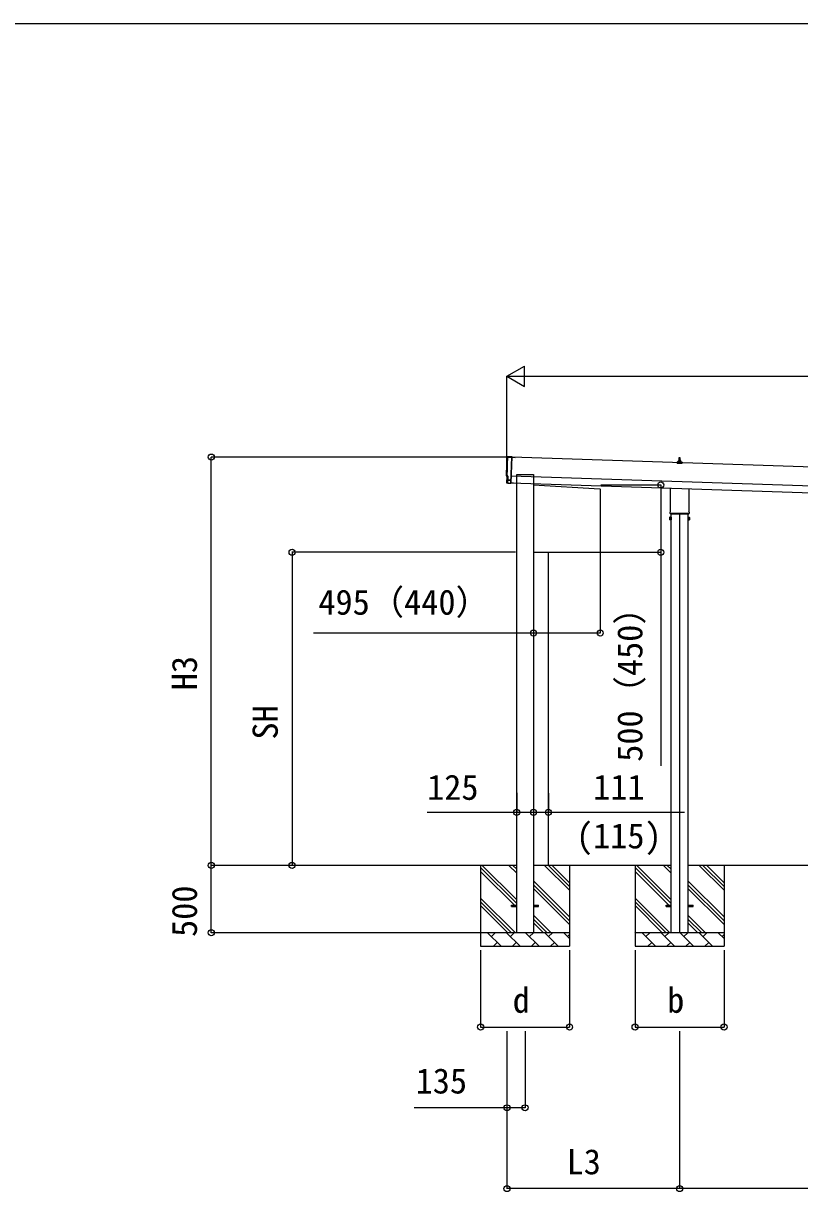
# Model space of a CAD drawing. Units: millimetres, scale not verified. Extents: x -13125 to 13125, y -19494 to 19412.
# Drawn here: x -987 to 4776, y 10081 to 18756 of the extents above; entities that cross this region are included whole.
import ezdxf
from ezdxf.enums import TextEntityAlignment as Align

# ---------------------------------------------------------------- set-up
doc = ezdxf.new("R2010")
doc.units = ezdxf.units.MM
doc.header["$LTSCALE"] = 70
for name, color, linetype in [('0-3_YKK_12', 2, 'Continuous'), ('0-4_YKK_13', 4, 'Continuous'), ('0-5_YKK_A1', 4, 'Continuous'), ('0-6_YKK_D', 6, 'Continuous'), ('0-7_YKK_ZWAK', 7, 'Continuous')]:
    doc.layers.add(name, color=color, linetype=linetype)
doc.styles.add('ＭＳ ゴシック', font='')
doc.styles.get('ＭＳ ゴシック').set_extended_font_data('MS Gothic')

msp = doc.modelspace()

# ---------------------------------------------------------------- linework, layer by layer
at = {"layer": '0-3_YKK_12'}
msp.add_line((3884.89, 15119.34), (3884.89, 12003.34), dxfattribs=at)
at = {"layer": '0-4_YKK_13'}
for p, q in [((3879.62, 15528.83), (3878.89, 15505.3)), ((3889.16, 15529.8), (3880.61, 15529.8)), ((3890.89, 15505.3), (3890.16, 15528.83)), ((3866.64, 15489.8), (3866.64, 15497.52)), ((3866.64, 15489.8), (3903.14, 15489.8)), ((3902.76, 15498.3), (3867.02, 15498.3)), ((3867.4, 15498.49), (3874.12, 15500.12)), ((3895.27, 15500.3), (3874.51, 15500.3)), ((3874.89, 15501.09), (3874.89, 15505.3)), ((3893.89, 15505.3), (3875.89, 15505.3)), ((3894.89, 15501.09), (3894.89, 15505.3)), ((3902.37, 15498.49), (3895.65, 15500.12)), ((3903.14, 15489.8), (3903.14, 15497.52)), ((2612.53, 15341.16), (2605.63, 15341.75)), ((2632.19, 15341.5), (2632.15, 15340.5)), ((3816.64, 15129.21), (3816.64, 15304.91)), ((3953.14, 15300.37), (3953.14, 15129.21)), ((3814.64, 15117.34), (3814.64, 15125.34)), ((3816.34, 15113.94), (3816.33, 15113.94)), ((3816.43, 15128.81), (3816.43, 15128.81)), ((3816.64, 15129.21), (3816.64, 15129.21)), ((3816.79, 15113.84), (3816.64, 15113.84)), ((3816.79, 15113.84), (3952.98, 15113.84)), ((3953.13, 15113.84), (3952.98, 15113.84)), ((3953.14, 15129.21), (3953.14, 15129.21)), ((3953.35, 15128.81), (3953.35, 15128.81)), ((3955.14, 15125.34), (3955.14, 15117.34)), ((2638, 12207.84), (2675.5, 12207.84)), ((2638, 12198.84), (2638, 12207.84)), ((2638, 12198.84), (2675.5, 12198.84)), ((2800.5, 12207.84), (2838, 12207.84)), ((2800.5, 12198.84), (2838, 12198.84)), ((2838, 12198.84), (2838, 12207.84)), ((3784.89, 12207.84), (3822.39, 12207.84)), ((3784.89, 12198.84), (3784.89, 12207.84)), ((3784.89, 12198.84), (3822.39, 12198.84)), ((3947.39, 12207.84), (3984.89, 12207.84)), ((3947.39, 12198.84), (3984.89, 12198.84)), ((3984.89, 12198.84), (3984.89, 12207.84))]:
    msp.add_line(p, q, dxfattribs=at)
for points in [[(2607.17, 15538.65), (2638.78, 15539.25), (2632.19, 15341.5)], [(2602.89, 15344.83), (2604.46, 15391.84), (2603.86, 15391.86)], [(2613.28, 15341.4), (2613.97, 15342.01), (2632.15, 15340.5)], [(3816.45, 15113.88), (3816.39, 15113.9), (3816.34, 15113.94)], [(3816.62, 15113.84), (3816.46, 15113.87), (3816.45, 15113.88)], [(3816.64, 15113.84), (3816.64, 15113.84), (3816.62, 15113.84)], [(3953.15, 15113.84), (3953.14, 15113.84), (3953.13, 15113.84)], [(3953.33, 15113.88), (3953.17, 15113.84), (3953.15, 15113.84)], [(3953.44, 15113.94), (3953.44, 15113.94), (3953.33, 15113.88)]]:
    msp.add_lwpolyline(points, dxfattribs=at)
for centre, radius, start, end in [((3880.61, 15528.8), 1, 90, 178.60509), ((3889.16, 15528.8), 1, 1.39491, 90), ((3867.64, 15497.52), 1, 103.62699, 180), ((3873.89, 15501.09), 1, 283.62699, 0), ((3878.97, 15504.67), 4.13, 90, 171.17633), ((3875.89, 15504.3), 1, 90, 180), ((3888.22, 15505.3), 4.83, 133.60282, 180), ((3881.56, 15505.3), 4.83, 0, 46.39718), ((3890.8, 15504.67), 4.13, 8.82367, 90), ((3893.89, 15504.3), 1, 0, 90), ((3895.89, 15501.09), 1, 180, 256.37301), ((3902.14, 15497.52), 1, 0, 76.37301), ((3818.89, 15125.34), 4.25, 125.37642, 180), ((3818.89, 15117.34), 4.25, 180, 233.11111), ((3816.14, 15129.21), 0.5, 305.4215, 359.94948), ((3953.64, 15129.21), 0.5, 180.04981, 234.57921), ((3950.89, 15125.34), 4.25, 0, 54.62358), ((3950.89, 15117.34), 4.25, 306.88889, 0)]:
    msp.add_arc(centre, radius, start, end, dxfattribs=at)
for centre, major_axis, ratio, start_param, end_param in [((-2158.34, 15624.04), (4760.73, -158.69), 0.99863, 6.2686928, 6.2979817), ((2607.22, 15535.65), (-3, 0.1), 0.99863, 4.7647489, 6.2979817), ((2604, 15396.25), (-4.4, 0.15), 0.99863, 6.2686928, 7.8539816), ((2605.89, 15344.74), (-2.25, -2), 0.9974, 5.5252311, 7.0411395), ((2612.62, 15342.15), (-0.75, -0.666), 0.9974, 0.7579542, 1.5707963)]:
    msp.add_ellipse(centre, major_axis=major_axis, ratio=ratio, start_param=start_param, end_param=end_param, dxfattribs=at)
at = {"layer": '0-5_YKK_A1'}
for p, q in [((2608.62, 15535.16), (2627.15, 15534.54)), ((2664.23, 15531.61), (2609.57, 15533.43)), ((2628.06, 15534.51), (2656.13, 15533.58)), ((2657.05, 15533.55), (2664.29, 15533.31)), ((2664.58, 15533), (2664.54, 15531.9)), ((2603.97, 15395.04), (2599.66, 15395.04)), ((2607.46, 15395.12), (2603.97, 15395.24)), ((2605.04, 15396.9), (2607.52, 15396.82)), ((2606.32, 15345.63), (2607.95, 15394.6)), ((2608.6, 15363.07), (2608.07, 15347.07)), ((2609.65, 15394.55), (2608.67, 15365.06)), ((2619.45, 15363.01), (2608.91, 15363.36)), ((2608.96, 15364.75), (2616.53, 15364.5)), ((2616.74, 15364.58), (2616.87, 15364.7)), ((2617.09, 15364.78), (2622.84, 15364.59)), ((2626.2, 15362.78), (2620.36, 15362.97)), ((2623.04, 15364.5), (2623.16, 15364.37)), ((2623.37, 15364.28), (2626.25, 15364.18)), ((2606.3, 15344.93), (2603, 15344.93)), ((2610.8, 15344.98), (2606.8, 15345.12)), ((2608.36, 15346.76), (2610.86, 15346.68)), ((2611.34, 15346.17), (2611.32, 15345.47)), ((2800.5, 15328.34), (3294.09, 15298.43)), ((3295.5, 15296.93), (3295.5, 14829.84)), ((3810.89, 15087.84), (3811.65, 15089.16)), ((3810.89, 15087.84), (3810.89, 15070.84)), ((3810.89, 15070.84), (3811.65, 15069.53)), ((3817.89, 15084.25), (3811.65, 15084.25)), ((3817.89, 15074.43), (3811.65, 15074.43)), ((3817.89, 15069.53), (3811.65, 15069.53)), ((3820.39, 15070.14), (3817.89, 15070.14)), ((3949.39, 15070.14), (3951.89, 15070.14)), ((3951.89, 15084.25), (3958.13, 15084.25)), ((3951.89, 15074.43), (3958.13, 15074.43)), ((3951.89, 15069.53), (3958.13, 15069.53)), ((3958.89, 15087.84), (3958.13, 15089.16)), ((3958.89, 15070.84), (3958.13, 15069.53)), ((3958.89, 15087.84), (3958.89, 15070.84)), ((2800.5, 14828.34), (3294, 14828.34)), ((2911.5, 12503.34), (2911.5, 14827.54)), ((2675.5, 12503.34), (2353.99, 12503.34)), ((2408, 12503.34), (2408, 11903.34)), ((2675.5, 12248.24), (2420.4, 12503.34)), ((2675.5, 12446.23), (2618.39, 12503.34)), ((2675.5, 12474.52), (2646.68, 12503.34)), ((3822.39, 12503.34), (2800.5, 12503.34)), ((3068, 12318.29), (2882.95, 12503.34)), ((3068, 12346.57), (2911.23, 12503.34)), ((3068, 12374.86), (2939.52, 12503.34)), ((3068, 12503.34), (3068, 11903.34)), ((3554.89, 12503.34), (3554.89, 11903.34)), ((3822.39, 12248.24), (3567.29, 12503.34)), ((3822.39, 12446.23), (3765.28, 12503.34)), ((3822.39, 12474.52), (3793.56, 12503.34)), ((7222.39, 12503.34), (3947.39, 12503.34)), ((4214.89, 12318.29), (4029.84, 12503.34)), ((4214.89, 12346.57), (4058.12, 12503.34)), ((4214.89, 12374.86), (4086.41, 12503.34)), ((4214.89, 12503.34), (4214.89, 11903.34)), ((2675.5, 12219.96), (2408, 12487.46)), ((2675.5, 12191.67), (2408, 12459.17)), ((3822.39, 12219.96), (3554.89, 12487.46)), ((3822.39, 12191.67), (3554.89, 12459.17)), ((3068, 12120.3), (2800.5, 12387.8)), ((3068, 12092.02), (2800.5, 12359.52)), ((3068, 12063.73), (2800.5, 12331.23)), ((4214.89, 12120.3), (3947.39, 12387.8)), ((4214.89, 12092.02), (3947.39, 12359.52)), ((4214.89, 12063.73), (3947.39, 12331.23)), ((2665.84, 12003.34), (2408, 12261.18)), ((2637.56, 12003.34), (2408, 12232.9)), ((3812.73, 12003.34), (3554.89, 12261.18)), ((3784.45, 12003.34), (3554.89, 12232.9)), ((2609.27, 12003.34), (2408, 12204.61)), ((3756.16, 12003.34), (3554.89, 12204.61)), ((2930.4, 12003.34), (2800.5, 12133.24)), ((2902.12, 12003.34), (2800.5, 12104.96)), ((2873.83, 12003.34), (2800.5, 12076.67)), ((4077.29, 12003.34), (3947.39, 12133.24)), ((4049.01, 12003.34), (3947.39, 12104.96)), ((4020.72, 12003.34), (3947.39, 12076.67)), ((2411.28, 12003.34), (2408, 12006.62)), ((3068, 12003.34), (2408, 12003.34)), ((2559.42, 11903.34), (2459.42, 12003.34)), ((2487.97, 11974.79), (2516.53, 12003.34)), ((2700.84, 11903.34), (2600.84, 12003.34)), ((2629.4, 11974.79), (2657.95, 12003.34)), ((2842.26, 11903.34), (2742.26, 12003.34)), ((2770.82, 11974.79), (2799.37, 12003.34)), ((2983.69, 11903.34), (2883.69, 12003.34)), ((2912.24, 11974.79), (2940.79, 12003.34)), ((3068, 11960.45), (3025.11, 12003.34)), ((3053.66, 11974.79), (3068, 11989.13)), ((3558.17, 12003.34), (3554.89, 12006.62)), ((4214.89, 12003.34), (3554.89, 12003.34)), ((3706.31, 11903.34), (3606.31, 12003.34)), ((3634.86, 11974.79), (3663.42, 12003.34)), ((3847.73, 11903.34), (3747.73, 12003.34)), ((3776.29, 11974.79), (3804.84, 12003.34)), ((3989.15, 11903.34), (3889.15, 12003.34)), ((3917.71, 11974.79), (3946.26, 12003.34)), ((4130.57, 11903.34), (4030.57, 12003.34)), ((4059.13, 11974.79), (4087.68, 12003.34)), ((4214.89, 11960.45), (4172, 12003.34)), ((4200.55, 11974.79), (4214.89, 11989.13)), ((2408, 11903.34), (3068, 11903.34)), ((2530.87, 11931.89), (2502.31, 11903.34)), ((2672.29, 11931.89), (2643.74, 11903.34)), ((2813.71, 11931.89), (2785.16, 11903.34)), ((2955.13, 11931.89), (2926.58, 11903.34)), ((3554.89, 11903.34), (4214.89, 11903.34)), ((3677.76, 11931.89), (3649.2, 11903.34)), ((3819.18, 11931.89), (3790.62, 11903.34)), ((3960.6, 11931.89), (3932.05, 11903.34)), ((4102.02, 11931.89), (4073.47, 11903.34))]:
    msp.add_line(p, q, dxfattribs=at)
for points in [[(8533.35, 15338.25), (2638.61, 15534.16), (2636.61, 15534.23), (2630.3, 15344.33), (2652.78, 15343.59)], [(8528.7, 15198.33), (2633.96, 15394.24), (2631.96, 15394.31)], [(2632.3, 15344.27), (8527.04, 15148.35), (8533.35, 15338.25)], [(3817.89, 15069.53), (3817.89, 15089.16), (3811.65, 15089.16)], [(3817.89, 15070.14), (3817.89, 15088.54), (3820.39, 15088.54)], [(3951.89, 15070.14), (3951.89, 15088.54), (3949.39, 15088.54)], [(3951.89, 15069.53), (3951.89, 15089.16), (3958.13, 15089.16)]]:
    msp.add_lwpolyline(points, dxfattribs=at)
for points in [[(2800.5, 12003.34), (2675.5, 12003.34), (2675.5, 15405.34), (2800.5, 15405.34)], [(3947.39, 12003.34), (3822.39, 12003.34), (3822.39, 15119.34), (3947.39, 15119.34)], [(3820.39, 15068.84), (3820.39, 15089.84), (3822.39, 15089.84), (3822.39, 15068.84)], [(3949.39, 15068.84), (3949.39, 15089.84), (3947.39, 15089.84), (3947.39, 15068.84)]]:
    msp.add_lwpolyline(points, close=True, dxfattribs=at)
for centre, radius, start, end in [((-2151.83, 15623.34), 4760.25, 357.2661, 358.92682), ((-2151.83, 15623.34), 4761.95, 357.27831, 358.91461), ((2608.58, 15534.16), 1, 88.09646, 178.92682), ((2609.56, 15533.13), 0.3, 88.09646, 178.91461), ((2627.14, 15534.34), 0.2, 21.67464, 88.09646), ((2627.61, 15534.53), 0.3, 201.67464, 334.51828), ((2628.06, 15534.31), 0.2, 88.09646, 154.51828), ((2656.13, 15533.38), 0.2, 21.67464, 88.09646), ((2656.59, 15533.57), 0.3, 201.67464, 334.51828), ((2657.04, 15533.35), 0.2, 88.09646, 154.51828), ((2664.24, 15531.91), 0.3, 268.09646, 358.09646), ((2664.28, 15533.01), 0.3, 358.09646, 88.09646), ((2604, 15396.24), 1, 177.2661, 268.09646), ((2605.05, 15397.2), 0.3, 177.27831, 268.09646), ((2607.45, 15394.62), 0.5, 358.09646, 88.09646), ((2607.45, 15394.62), 2.2, 358.09646, 88.09646), ((2608.9, 15363.06), 0.3, 88.09646, 178.09646), ((2608.97, 15365.05), 0.3, 178.09646, 268.09646), ((2616.54, 15364.8), 0.3, 268.09646, 313.09646), ((2617.08, 15364.48), 0.3, 88.09646, 133.09646), ((2619.45, 15363.21), 0.2, 268.09646, 334.51828), ((2619.9, 15362.99), 0.3, 21.67464, 154.51828), ((2620.37, 15363.17), 0.2, 201.67464, 268.09646), ((2622.83, 15364.29), 0.3, 43.09646, 88.09646), ((2623.38, 15364.58), 0.3, 223.09646, 268.09646), ((2626.22, 15363.48), 0.7, 268.09646, 88.09646), ((2606.82, 15345.61), 0.5, 178.09646, 268.09646), ((2608.37, 15347.06), 0.3, 178.09646, 268.09646), ((2610.82, 15345.48), 0.5, 268.09646, 358.09646), ((2610.84, 15346.18), 0.5, 358.09646, 88.09646), ((3294, 15296.93), 1.5, 0, 86.53177), ((3815.23, 15086.7), 4.34, 145.61575, 214.38425), ((3827.13, 15079.34), 16.24, 162.41205, 197.58795), ((3815.23, 15071.98), 4.34, 145.61575, 214.38425), ((3954.54, 15086.7), 4.34, 325.61575, 34.38425), ((3942.65, 15079.34), 16.24, 342.41205, 17.58795), ((3954.54, 15071.98), 4.34, 325.61575, 34.38425), ((3294, 14829.84), 1.5, 270, 0)]:
    msp.add_arc(centre, radius, start, end, dxfattribs=at)
at = {"layer": '0-6_YKK_D'}
for p, q in [((2603, 16134.99), (2732.9, 16209.99)), ((2603, 15397.28), (2603, 16135.99)), ((2732.9, 16059.99), (2732.9, 16209.99)), ((2603, 16134.99), (2732.9, 16059.99)), ((2603, 16134.99), (2862.81, 16134.99)), ((2753, 16134.99), (8412.3, 16134.99)), ((2607.62, 15535.16), (407, 15535.16)), ((408, 12503.34), (408, 15535.16)), ((3300.53, 15328.34), (3746.5, 15328.34)), ((2667.1, 14828.34), (1007, 14828.34)), ((1008, 14828.34), (1008, 12503.34)), ((2800.5, 14827.34), (2800.5, 14227.34)), ((3295, 14828.34), (3746.5, 14828.34)), ((3295.5, 14828.84), (3295.5, 14227.34)), ((2675.5, 13041.48), (2675.5, 12895.73)), ((2800.5, 13047.27), (2800.5, 12896.73)), ((2800.5, 13047.27), (2800.5, 12895.73)), ((2911.5, 13038.59), (2911.5, 12896.73)), ((2337.99, 12503.34), (407, 12503.34)), ((2407, 12503.34), (407, 12503.34)), ((408, 12003.34), (408, 12503.34)), ((2405.65, 12503.34), (1007, 12503.34)), ((2487, 12003.34), (407, 12003.34)), ((2408, 11873.34), (2408, 11302.34)), ((3068, 11873.34), (3068, 11302.34)), ((3554.89, 11873.34), (3554.89, 11302.34)), ((4214.89, 11873.34), (4214.89, 11302.34)), ((2408, 11303.34), (3068, 11303.34)), ((3554.89, 11303.34), (4214.89, 11303.34)), ((2603, 11272.34), (2603, 10702.34)), ((2738, 11272.34), (2738, 10702.34)), ((3884.89, 11272.34), (3884.89, 10102.34)), ((3884.89, 11271.34), (3884.89, 10102.34)), ((2603, 10830.64), (2603, 10102.34)), ((3884.89, 10103.34), (2603, 10103.34)), ((7284.89, 10103.34), (3884.89, 10103.34))]:
    msp.add_line(p, q, dxfattribs=at)
for points in [[(3745.5, 15328.34), (3745.5, 14828.34), (3745.5, 13241.64)], [(3295.5, 14228.34), (2800.5, 14228.34), (1166.26, 14228.34)], [(2800.5, 12896.73), (2675.5, 12896.73), (2012.09, 12896.73)], [(2800.5, 12897.73), (2911.5, 12897.73), (3921.36, 12897.73)], [(2738, 10703.34), (2603, 10703.34), (1914.59, 10703.34)]]:
    msp.add_lwpolyline(points, dxfattribs=at)
for centre in [(408, 15535.16), (3745.5, 15328.34), (1008, 14828.34), (3745.5, 14828.34), (2800.5, 14228.34), (3295.5, 14228.34), (2675.5, 12896.73), (2800.5, 12897.73), (2800.5, 12896.73), (2911.5, 12897.73), (408, 12503.34), (408, 12503.34), (1008, 12503.34), (408, 12003.34), (2408, 11303.34), (3068, 11303.34), (3554.89, 11303.34), (4214.89, 11303.34), (2603, 10703.34), (2738, 10703.34), (2603, 10103.34), (3884.89, 10103.34), (3884.89, 10103.34)]:
    msp.add_circle(centre, 22.5, dxfattribs=at)
at = {"layer": '0-7_YKK_ZWAK'}
msp.add_line((-13125, 18756), (13125, 18756), dxfattribs=at)

# ---------------------------------------------------------------- texts
at = {"layer": '0-6_YKK_D', "style": 'ＭＳ ゴシック'}
for s, p in [('495（440）', (1203.22, 14308.77)), ('125', (2010.47, 12934.23)), ('111', (3243.46, 12935.23)), ('(115)', (3115.96, 12573.35)), ('d', (2646, 11353.34)), ('b', (3792.89, 11353.34)), ('135', (1925.47, 10753.34)), ('L3', (3046.17, 10153.34))]:
    msp.add_text(s, height=187, dxfattribs=at).set_placement(p, align=Align.BOTTOM_LEFT)
for s, p in [('500（450）', (3665.07, 13272.8)), ('H3', (358, 13804.09)), ('SH', (958, 13437.64)), ('500', (358, 11972.26))]:
    msp.add_text(s, height=187, rotation=90, dxfattribs=at).set_placement(p, align=Align.BOTTOM_LEFT)

doc.saveas('drawing.dxf')
